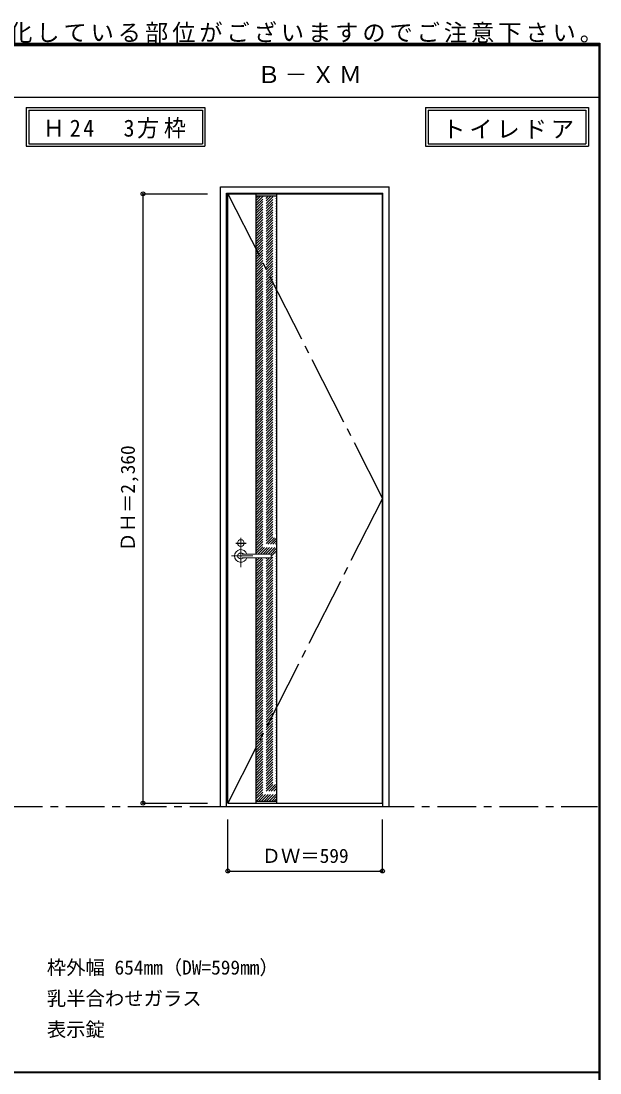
# Model space of a CAD drawing. Units: millimetres, scale not verified. Extents: x -6000 to 5700, y -4307 to 4260.
# Drawn here: x 3456 to 5700, y 186 to 4260 of the extents above; entities that cross this region are included whole.
import ezdxf
from ezdxf.enums import TextEntityAlignment as Align

# ---------------------------------------------------------------- set-up
doc = ezdxf.new("R2010")
doc.units = ezdxf.units.MM
doc.header["$LTSCALE"] = 30
doc.header["$PDMODE"] = 32
doc.header["$PDSIZE"] = 15
for name, pattern in [('CHAIN1', [8, 5, -1, 1, -1]), ('CHAIN2', [12, 9, -1, 1, -1]), ('DASHED1', [1.8, 1.2, -0.6])]:
    doc.linetypes.add(name, pattern=pattern)
for name, color, linetype in [('0-1_通り芯', 7, 'CHAIN1'), ('0-2_扉', 3, 'Continuous'), ('0-3_仕上げ', 3, 'Continuous'), ('0-4_枠', 3, 'Continuous'), ('0-7', 7, 'CHAIN2'), ('0-A_文字', 7, 'Continuous'), ('0-B_寸法', 7, 'Continuous'), ('0-C_ハッチ', 4, 'DASHED1'), ('F-1_枠', 6, 'Continuous')]:
    doc.layers.add(name, color=color, linetype=linetype)
doc.layers.add('0-5_レバー', color=7, linetype='Continuous', lineweight=18)
doc.styles.add('ＭＳ ゴシック', font='')
doc.styles.get('ＭＳ ゴシック').set_extended_font_data('MS Gothic')

msp = doc.modelspace()

# ---------------------------------------------------------------- linework, layer by layer
at = {"layer": '0-1_通り芯', "color": 4}
msp.add_line((4288.5, 2238.5), (4328.5, 2238.5), dxfattribs=at)
at = {"layer": '0-1_通り芯'}
msp.add_line((-5490, 1218), (5690, 1218), dxfattribs=at)
at = {"layer": '0-2_扉'}
for p, q in [((4258, 3591), (4857, 3591)), ((4258, 1231), (4258, 3591)), ((4857, 1231), (4857, 3591)), ((4258, 1231), (4857, 1231))]:
    msp.add_line(p, q, dxfattribs=at)
at = {"layer": '0-3_仕上げ'}
for p, q in [((4368, 2195.5), (4368, 3591)), ((4448, 1231), (4448, 3591)), ((4368, 1231), (4368, 2181.5))]:
    msp.add_line(p, q, dxfattribs=at)
at = {"layer": '0-3_仕上げ', "color": 7}
for p, q in [((4368, 3583), (4448, 3583)), ((4368, 1239), (4448, 1239))]:
    msp.add_line(p, q, dxfattribs=at)
at = {"layer": '0-4_枠'}
for p, q in [((4229, 3618), (4883, 3618)), ((4229, 1218), (4229, 3618)), ((4253, 3594), (4859, 3594)), ((4253, 1218), (4253, 3594)), ((4859, 1218), (4859, 3594)), ((4883, 1218), (4883, 3618)), ((4229, 1218), (4883, 1218))]:
    msp.add_line(p, q, dxfattribs=at)
at = {"layer": '0-5_レバー', "color": 4, "linetype": 'CHAIN1'}
for p, q in [((4308.5, 2258.5), (4308.5, 2145.11)), ((4355.3, 2188.5), (4272.28, 2188.5))]:
    msp.add_line(p, q, dxfattribs=at)
at = {"layer": '0-5_レバー'}
for q in [(4425.5, 2193.99), (4425.5, 2183)]:
    msp.add_line((4425.5, 2188.5), q, dxfattribs=at)
for points in [[(4318.46, 2195.49), (4317.69, 2196.28), (4315.72, 2197.65), (4313.48, 2198.66), (4311.04, 2199.29), (4308.5, 2199.5), (4305.96, 2199.29), (4303.53, 2198.66), (4301.28, 2197.65), (4299.31, 2196.28), (4297.69, 2194.61), (4296.49, 2192.71), (4295.75, 2190.65), (4295.5, 2188.5), (4295.75, 2186.35), (4296.49, 2184.29), (4297.69, 2182.39), (4299.31, 2180.72), (4301.28, 2179.35), (4303.53, 2178.34), (4305.96, 2177.71), (4308.5, 2177.5), (4311.04, 2177.71), (4313.48, 2178.34), (4315.72, 2179.35), (4317.69, 2180.72), (4318.46, 2181.51)], [(4424, 2195.5), (4414.27, 2195.5), (4404.09, 2195.5), (4394.49, 2195.5), (4385.5, 2195.5), (4377.09, 2195.5), (4369.28, 2195.5), (4362.46, 2195.5), (4356.16, 2195.5), (4350.4, 2195.5), (4345.15, 2195.5), (4340.36, 2195.5), (4335.71, 2195.5), (4331.5, 2195.5), (4327.75, 2195.5), (4325.75, 2195.5), (4323.9, 2195.5), (4321.89, 2195.49), (4319.48, 2195.49), (4317.99, 2195.49), (4316.45, 2195.49), (4314.93, 2195.49), (4313.83, 2195.49), (4313.37, 2195.49), (4313.37, 2195.48)], [(4313.52, 2181.51), (4313.65, 2181.51), (4314.09, 2181.51), (4314.81, 2181.51), (4315.83, 2181.51), (4317.09, 2181.51), (4318.44, 2181.51), (4321.3, 2181.51), (4324.28, 2181.5), (4327.3, 2181.5), (4330.34, 2181.5), (4333.41, 2181.5), (4336.49, 2181.5), (4340.49, 2181.5), (4344.9, 2181.5), (4349.87, 2181.5), (4355.4, 2181.5), (4361.49, 2181.5), (4368.14, 2181.5), (4375.35, 2181.5), (4383.94, 2181.5), (4393.2, 2181.5), (4403.14, 2181.5), (4413.75, 2181.5), (4424, 2181.5)], [(4424, 2195.5), (4414.92, 2195.5), (4414.52, 2195.5)]]:
    msp.add_lwpolyline(points, dxfattribs=at)
at = {"layer": '0-5_レバー', "color": 4}
msp.add_circle((4308.5, 2238.5), 13, dxfattribs=at)
at = {"layer": '0-5_レバー'}
for centre, radius, start, end in [((4308.5, 2188.5), 24.55, 16.59952, 343.36736), ((4424, 2194), 1.5, 0.00847, 89.9163), ((4424, 2194), 1.5, 360, 90.17419), ((4424, 2183), 1.5, 270.16419, 0), ((4424, 2183), 1.5, 269.91059, 359.99153)]:
    msp.add_arc(centre, radius, start, end, dxfattribs=at)
at = {"layer": '0-7'}
for p, q in [((4258, 3591), (4857, 2411)), ((4857, 2411), (4258, 1231))]:
    msp.add_line(p, q, dxfattribs=at)
at = {"layer": '0-A_文字'}
for p, q in [((3476.4, 3925), (3476.4, 3775)), ((3486.4, 3915), (3486.4, 3785)), ((3486.4, 3915), (4159.03, 3915)), ((4159.03, 3915), (4159.03, 3785)), ((5023.96, 3925), (5023.96, 3775)), ((5023.96, 3925), (5023.96, 3775)), ((5033.96, 3915), (5033.96, 3785)), ((5033.96, 3915), (5645, 3915)), ((5033.96, 3915), (5033.96, 3785)), ((5033.96, 3915), (5645, 3915)), ((5645, 3915), (5645, 3785)), ((5645, 3915), (5645, 3785)), ((3476.4, 3775), (4169.03, 3775)), ((3486.4, 3785), (4159.03, 3785)), ((5023.96, 3775), (5655, 3775)), ((5023.96, 3775), (5655, 3775)), ((5033.96, 3785), (5645, 3785)), ((5033.96, 3785), (5645, 3785))]:
    msp.add_line(p, q, dxfattribs=at)
for points in [[(3476.4, 3925), (4169.03, 3925), (4169.03, 3775)], [(5023.96, 3925), (5655, 3925), (5655, 3775)], [(5023.96, 3925), (5655, 3925), (5655, 3775)]]:
    msp.add_lwpolyline(points, dxfattribs=at)
at = {"layer": '0-B_寸法', "color": 4}
for p, q in [((3929, 3591), (4179, 3591)), ((3929, 3591), (3929, 1231)), ((3929, 1231), (4179, 1231)), ((4258, 968), (4258, 1168)), ((4857, 968), (4857, 1168)), ((4258, 968), (4857, 968))]:
    msp.add_line(p, q, dxfattribs=at)
at = {"layer": '0-B_寸法'}
for p in [(3929, 3591), (3929, 1231), (4258, 968), (4857, 968)]:
    msp.add_point(p, dxfattribs=at)
at = {"layer": '0-C_ハッチ'}
for p, q in [((4368, 3574.87), (4376.13, 3583)), ((4368, 3564.97), (4386.03, 3583)), ((4368, 3555.08), (4395.93, 3583)), ((4368, 3545.18), (4405.82, 3583)), ((4368, 3535.28), (4415.72, 3583)), ((4368, 3525.38), (4425.62, 3583)), ((4368, 3515.48), (4435.52, 3583)), ((4368, 3505.58), (4445.42, 3583)), ((4368, 3495.68), (4448, 3575.68)), ((4368, 3485.78), (4448, 3565.78)), ((4368, 3475.88), (4448, 3555.88)), ((4368, 3465.98), (4448, 3545.98)), ((4368, 3456.08), (4448, 3536.08)), ((4368, 3446.18), (4448, 3526.18)), ((4368, 3436.28), (4446.7, 3514.98)), ((4368, 3426.38), (4448, 3506.38)), ((4368, 3416.48), (4448, 3496.48)), ((4368, 3406.58), (4448, 3486.58)), ((4368, 3396.68), (4448, 3476.68)), ((4368, 3386.78), (4448, 3466.78)), ((4368, 3376.88), (4448, 3456.88)), ((4368, 3366.99), (4448, 3446.99)), ((4368, 3357.09), (4448, 3437.09)), ((4368, 3347.19), (4448, 3427.19)), ((4368, 3337.29), (4448, 3417.29)), ((4368, 3327.39), (4448, 3407.39)), ((4368, 3317.49), (4448, 3397.49)), ((4368, 3307.59), (4448, 3387.59)), ((4368, 3297.69), (4448, 3377.69)), ((4368, 3287.79), (4446.7, 3366.49)), ((4368, 3277.89), (4448, 3357.89)), ((4368, 3267.99), (4448, 3347.99)), ((4368, 3258.09), (4448, 3338.09)), ((4368, 3248.19), (4448, 3328.19)), ((4368, 3238.29), (4448, 3318.29)), ((4368, 3228.39), (4448, 3308.39)), ((4368, 3218.49), (4448, 3298.49)), ((4368, 3208.59), (4448, 3288.59)), ((4368, 3198.69), (4448, 3278.69)), ((4368, 3188.79), (4448, 3268.79)), ((4368, 3178.89), (4448, 3258.89)), ((4368, 3169), (4448, 3249)), ((4368, 3159.1), (4448, 3239.1)), ((4368, 3149.2), (4448, 3229.2)), ((4368, 3139.3), (4446.7, 3218)), ((4368, 3129.4), (4448, 3209.4)), ((4368, 3119.5), (4448, 3199.5)), ((4368, 3109.6), (4448, 3189.6)), ((4368, 3099.7), (4448, 3179.7)), ((4368, 3089.8), (4448, 3169.8)), ((4368, 3079.9), (4448, 3159.9)), ((4368, 3070), (4448, 3150)), ((4368, 3060.1), (4448, 3140.1)), ((4368, 3050.2), (4448, 3130.2)), ((4368, 3040.3), (4448, 3120.3)), ((4368, 3030.4), (4448, 3110.4)), ((4368, 3020.5), (4448, 3100.5)), ((4368, 3010.6), (4448, 3090.6)), ((4368, 3000.7), (4448, 3080.7)), ((4368, 2990.8), (4448, 3070.8)), ((4368, 2980.9), (4448, 3060.9)), ((4368, 2971.01), (4448, 3051.01)), ((4368, 2961.11), (4448, 3041.11)), ((4368, 2951.21), (4448, 3031.21)), ((4368, 2941.31), (4448, 3021.31)), ((4368, 2931.41), (4448, 3011.41)), ((4368, 2921.51), (4448, 3001.51)), ((4368, 2911.61), (4448, 2991.61)), ((4368, 2901.71), (4448, 2981.71)), ((4368, 2891.81), (4448, 2971.81)), ((4368, 2881.91), (4448, 2961.91)), ((4368, 2872.01), (4448, 2952.01)), ((4368, 2862.11), (4448, 2942.11)), ((4368, 2852.21), (4448, 2932.21)), ((4368, 2842.31), (4448, 2922.31)), ((4368, 2832.41), (4448, 2912.41)), ((4368, 2822.51), (4448, 2902.51)), ((4368, 2812.61), (4448, 2892.61)), ((4368, 2802.71), (4448, 2882.71)), ((4368, 2792.81), (4448, 2872.81)), ((4368, 2782.91), (4448, 2862.91)), ((4368, 2773.02), (4448, 2853.02)), ((4368, 2763.12), (4448, 2843.12)), ((4368, 2753.22), (4448, 2833.22)), ((4368, 2743.32), (4448, 2823.32)), ((4368, 2733.42), (4448, 2813.42)), ((4368, 2723.52), (4448, 2803.52)), ((4368, 2713.62), (4448, 2793.62)), ((4368, 2703.72), (4448, 2783.72)), ((4368, 2693.82), (4448, 2773.82)), ((4368, 2683.92), (4448, 2763.92)), ((4368, 2674.02), (4448, 2754.02)), ((4368, 2664.12), (4448, 2744.12)), ((4368, 2654.22), (4448, 2734.22)), ((4368, 2644.32), (4448, 2724.32)), ((4368, 2634.42), (4448, 2714.42)), ((4368, 2624.52), (4448, 2704.52)), ((4368, 2614.62), (4448, 2694.62)), ((4368, 2604.72), (4448, 2684.72)), ((4368, 2594.82), (4448, 2674.82)), ((4368, 2584.92), (4448, 2664.92)), ((4368, 2575.03), (4448, 2655.03)), ((4368, 2565.13), (4448, 2645.13)), ((4368, 2555.23), (4448, 2635.23)), ((4368, 2545.33), (4448, 2625.33)), ((4368, 2535.43), (4448, 2615.43)), ((4368, 2525.53), (4448, 2605.53)), ((4368, 2515.63), (4448, 2595.63)), ((4368, 2505.73), (4448, 2585.73)), ((4368, 2495.83), (4448, 2575.83)), ((4368, 2485.93), (4448, 2565.93)), ((4368, 2476.03), (4448, 2556.03)), ((4368, 2466.13), (4448, 2546.13)), ((4368, 2456.23), (4448, 2536.23)), ((4368, 2446.33), (4448, 2526.33)), ((4368, 2436.43), (4448, 2516.43)), ((4368, 2426.53), (4448, 2506.53)), ((4368, 2416.63), (4448, 2496.63)), ((4368, 2406.73), (4448, 2486.73)), ((4368, 2396.83), (4448, 2476.83)), ((4368, 2386.94), (4448, 2466.94)), ((4368, 2377.04), (4448, 2457.04)), ((4368, 2367.14), (4448, 2447.14)), ((4368, 2357.24), (4448, 2437.24)), ((4368, 2347.34), (4448, 2427.34)), ((4368, 2337.44), (4448, 2417.44)), ((4368, 2327.54), (4448, 2407.54)), ((4368, 2317.64), (4448, 2397.64)), ((4368, 2307.74), (4448, 2387.74)), ((4368, 2297.84), (4448, 2377.84)), ((4368, 2287.94), (4448, 2367.94)), ((4368, 2278.04), (4448, 2358.04)), ((4368, 2268.14), (4448, 2348.14)), ((4368, 2258.24), (4448, 2338.24)), ((4368, 2248.34), (4448, 2328.34)), ((4368, 2238.44), (4448, 2318.44)), ((4368, 2228.54), (4448, 2308.54)), ((4368, 2218.64), (4448, 2298.64)), ((4368, 2208.74), (4448, 2288.74)), ((4368, 2198.84), (4448, 2278.84)), ((4374.55, 2195.5), (4448, 2268.95)), ((4384.45, 2195.5), (4448, 2259.05)), ((4394.35, 2195.5), (4448, 2249.15)), ((4404.25, 2195.5), (4448, 2239.25)), ((4414.15, 2195.5), (4448, 2229.35)), ((4424.03, 2195.48), (4448, 2219.45)), ((4425.5, 2187.05), (4448, 2209.55)), ((4368, 2119.65), (4448, 2199.65)), ((4368, 2109.75), (4448, 2189.75)), ((4368, 2179.05), (4370.46, 2181.5)), ((4368, 2169.15), (4380.36, 2181.5)), ((4368, 2159.25), (4390.26, 2181.5)), ((4368, 2149.35), (4400.15, 2181.5)), ((4368, 2139.45), (4410.05, 2181.5)), ((4368, 2129.55), (4419.95, 2181.5)), ((4368, 2099.85), (4448, 2179.85)), ((4368, 2089.95), (4448, 2169.95)), ((4368, 2080.05), (4448, 2160.05)), ((4368, 2070.15), (4448, 2150.15)), ((4368, 2060.25), (4448, 2140.25)), ((4368, 2050.35), (4448, 2130.35)), ((4368, 2040.45), (4448, 2120.45)), ((4368, 2030.55), (4448, 2110.55)), ((4368, 2020.65), (4448, 2100.65)), ((4368, 2010.75), (4448, 2090.75)), ((4368, 2000.85), (4448, 2080.85)), ((4368, 1990.96), (4448, 2070.96)), ((4368, 1981.06), (4448, 2061.06)), ((4368, 1971.16), (4448, 2051.16)), ((4368, 1961.26), (4448, 2041.26)), ((4368, 1951.36), (4448, 2031.36)), ((4368, 1941.46), (4448, 2021.46)), ((4368, 1931.56), (4448, 2011.56)), ((4368, 1921.66), (4448, 2001.66)), ((4368, 1911.76), (4448, 1991.76)), ((4368, 1901.86), (4448, 1981.86)), ((4368, 1891.96), (4448, 1971.96)), ((4368, 1882.06), (4448, 1962.06)), ((4368, 1872.16), (4448, 1952.16)), ((4368, 1862.26), (4448, 1942.26)), ((4368, 1852.36), (4448, 1932.36)), ((4368, 1842.46), (4448, 1922.46)), ((4368, 1832.56), (4448, 1912.56)), ((4368, 1822.66), (4448, 1902.66)), ((4368, 1812.76), (4448, 1892.76)), ((4368, 1802.86), (4448, 1882.86)), ((4368, 1792.97), (4448, 1872.97)), ((4368, 1783.07), (4448, 1863.07)), ((4368, 1773.17), (4448, 1853.17)), ((4368, 1763.27), (4448, 1843.27)), ((4368, 1753.37), (4448, 1833.37)), ((4368, 1743.47), (4448, 1823.47)), ((4368, 1733.57), (4448, 1813.57)), ((4368, 1723.67), (4448, 1803.67)), ((4368, 1713.77), (4448, 1793.77)), ((4368, 1703.87), (4448, 1783.87)), ((4368, 1693.97), (4448, 1773.97)), ((4368, 1684.07), (4448, 1764.07)), ((4368, 1674.17), (4448, 1754.17)), ((4368, 1664.27), (4448, 1744.27)), ((4368, 1654.37), (4448, 1734.37)), ((4368, 1644.47), (4448, 1724.47)), ((4368, 1634.57), (4448, 1714.57)), ((4368, 1624.67), (4448, 1704.67)), ((4368, 1614.77), (4448, 1694.77)), ((4368, 1604.87), (4448, 1684.87)), ((4368, 1594.98), (4448, 1674.98)), ((4368, 1585.08), (4448, 1665.08)), ((4368, 1575.18), (4448, 1655.18)), ((4368, 1565.28), (4448, 1645.28)), ((4368, 1555.38), (4448, 1635.38)), ((4368, 1545.48), (4448, 1625.48)), ((4368, 1535.58), (4448, 1615.58)), ((4368, 1525.68), (4448, 1605.68)), ((4368, 1515.78), (4448, 1595.78)), ((4368, 1505.88), (4448, 1585.88)), ((4368, 1495.98), (4448, 1575.98)), ((4368, 1486.08), (4448, 1566.08)), ((4368, 1476.18), (4448, 1556.18)), ((4368, 1466.28), (4448, 1546.28)), ((4368, 1456.38), (4448, 1536.38)), ((4368, 1446.48), (4448, 1526.48)), ((4368, 1436.58), (4448, 1516.58)), ((4368, 1426.68), (4448, 1506.68)), ((4368, 1416.78), (4448, 1496.78)), ((4368, 1406.89), (4448, 1486.89)), ((4368, 1396.99), (4448, 1476.99)), ((4368, 1387.09), (4448, 1467.09)), ((4368, 1377.19), (4448, 1457.19)), ((4368, 1367.29), (4448, 1447.29)), ((4368, 1357.39), (4448, 1437.39)), ((4368, 1347.49), (4448, 1427.49)), ((4368, 1337.59), (4448, 1417.59)), ((4368, 1327.69), (4448, 1407.69)), ((4368, 1317.79), (4448, 1397.79)), ((4368, 1307.89), (4448, 1387.89)), ((4368, 1297.99), (4448, 1377.99)), ((4368, 1288.09), (4448, 1368.09)), ((4368, 1278.19), (4448, 1358.19)), ((4368, 1268.29), (4448, 1348.29)), ((4368, 1258.39), (4448, 1338.39)), ((4368, 1248.49), (4448, 1328.49)), ((4368.41, 1239), (4448, 1318.59)), ((4378.31, 1239), (4448, 1308.69)), ((4388.21, 1239), (4448, 1298.79)), ((4398.11, 1239), (4448, 1288.9)), ((4408, 1239), (4448, 1279)), ((4417.9, 1239), (4448, 1269.1)), ((4427.8, 1239), (4448, 1259.2)), ((4437.7, 1239), (4448, 1249.3)), ((4447.6, 1239), (4448, 1239.4))]:
    msp.add_line(p, q, dxfattribs=at)
at = {"layer": 'F-1_枠'}
for p, q in [((-6000, 4175), (5700, 4175)), ((-6000, 4170), (5700, 4170)), ((-6000, 4165), (5700, 4165)), ((5695, 4175), (5695, -4205)), ((5700, 4175), (5700, -4205)), ((-6000, 3965), (5700, 3965)), ((-6000, 190.5), (5700, 190.5)), ((-6000, 187.5), (5700, 187.5))]:
    msp.add_line(p, q, dxfattribs=at)

# ---------------------------------------------------------------- texts
at = {"layer": '0-A_文字', "style": 'ＭＳ ゴシック'}
for s, p in [('枠外幅 654mm（DW=599mm）', (3556.4, 550.5)), ('乳半合わせガラス', (3556.4, 430.5)), ('表示錠', (3556.4, 310.5))]:
    msp.add_text(s, height=54.99, dxfattribs=at).set_placement(p, align=Align.BOTTOM_LEFT)
at = {"layer": '0-A_文字', "char_height": 65.98, "attachment_point": 7, "style": 'ＭＳ ゴシック'}
for s, insert in [('\\T1.17;※本図は意匠確認用です。\u3000表記の簡略化している部位がございますのでご注意下さい。', (1515, 4175)), ('\\T1.17;Ｂ－ＸＭ', (4371.7, 4020)), ('\\T1.22;\\W0.95;Ｈ24\u30003方枠', (3541.06, 3805)), ('\\T1.17;トイレドア', (5088.63, 3805)), ('\\T1.17;トイレドア', (5088.63, 3805))]:
    msp.add_mtext(s, dxfattribs=dict(at, insert=insert))
at = {"layer": '0-B_寸法', "style": 'ＭＳ ゴシック'}
msp.add_text('ＤＨ＝2,360', height=54.99, rotation=90, dxfattribs=at).set_placement((3914, 2204.75), align=Align.BOTTOM_LEFT)
msp.add_text('ＤＷ＝599', height=54.99, dxfattribs=at).set_placement((4388.75, 983), align=Align.BOTTOM_LEFT)

doc.saveas('drawing.dxf')
